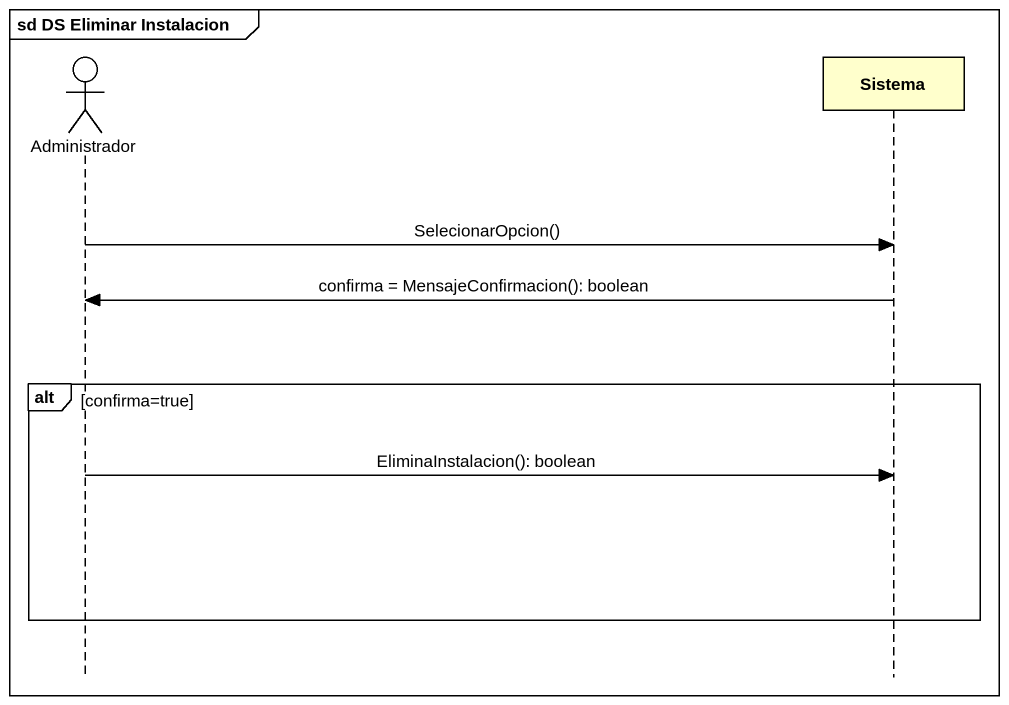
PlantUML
@startuml
mainframe sd DS Eliminar Instalacion
hide footbox
actor Administrador
participant Sistema

Administrador -> Sistema : SelecionarOpcion()
Sistema -> Administrador : confirma = MensajeConfirmacion(): boolean
alt confirma=true
  Administrador -> Sistema : EliminaInstalacion(): boolean
end
@enduml
